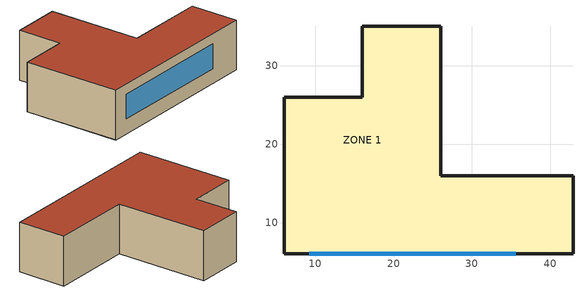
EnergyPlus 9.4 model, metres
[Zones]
ZONE 1
 floor ground (SLAB FLOOR): 42.9,16 42.9,6 6,6 6,26 16,26 16,35.1 26,35.1 26,16 z0
 wall outside (EXTERIOR): 6,6 42.9,6 42.9,16 26,16 26,35.1 16,35.1 16,26 6,26 6,6 z0:10
 window (SINGLE PANE HW WINDOW): 9.2,6 35.6,6 z3:8
 roof outside (ROOF31): 26,35.1 16,35.1 16,26 6,26 6,6 42.9,6 42.9,16 26,16 z10
[Building]
BUILDING #1: Loads convergence tolerance value=0.04; Minimum number of warmup days=6; North axis=0; Solar distribution=FullExterior; Temperature convergence tolerance value=0.4; Terrain=Suburbs
[Site:GroundTemperature:BuildingSurface]
15, 15, 15, 15, 15, 15, 15, 15, 15, 15, 15, 15
[Site:Location]
Denver Stapleton Intl Arpt CO USA WMO=724690: Elevation=1611; Latitude=39.77; Longitude=-104.87; Time zone=-7
[SizingPeriod:DesignDay] Barometric pressure=83411; Day of month=21; Daylight saving time indicator=No; Humidity condition type=WetBulb; Rain indicator=No; Snow indicator=No; Solar model indicator=ASHRAEClearSky
Name | Daily dry bulb temperature range | Day type | Maximum dry bulb temperature | Month | Sky clearness | Wetbulb or dewpoint at maximum dry bulb | Wind direction | Wind speed
Denver Stapleton Intl Arpt Ann Clg .4% Condns DB=>MWB | 15.2 | SummerDesignDay | 34.1 | 7 | 1 | 15.9 | 120 | 4
Denver Stapleton Intl Arpt Ann Htg 99.6% Condns DB | 0 | WinterDesignDay | -20 | 12 | 0 | -20 | 180 | 2.3
[Construction]
EXTERIOR: A2 - 4 IN DENSE FACE BRICK, B3 - 2 IN INSULATION, C2 - 4 IN LW CONCRETE BLOCK, E1 - 3 / 4 IN PLASTER OR GYP BOARD
ROOF31: E2 - 1 / 2 IN SLAG OR STONE, E3 - 3 / 8 IN FELT AND MEMBRANE, B6 - 2 IN DENSE INSULATION, C12 - 2 IN HW CONCRETE
SINGLE PANE HW WINDOW: GLASS - CLEAR PLATE 1 / 4 IN
SLAB FLOOR: DIRT 12 IN, CONCRETE - SAND AND GRAVEL 4 IN
[Material] Thermal absorptance=0.9
Name | Conductivity | Density | Roughness | Solar absorptance | Specific heat | Thickness | Visible absorptance
A2 - 4 IN DENSE FACE BRICK | 1.245296 | 2082.4 | Rough | 0.93 | 920.48 | 0.101498 | 0.93
B3 - 2 IN INSULATION | 0.0432394 | 32.03693 | VeryRough | 0.5 | 836.8 | 0.0509016 | 0.5
B6 - 2 IN DENSE INSULATION | 0.0432394 | 91.30524 | VeryRough | 0.5 | 836.8 | 0.0509016 | 0.5
C2 - 4 IN LW CONCRETE BLOCK | 0.380507 | 608.7016 | MediumRough | 0.65 | 836.8 | 0.101498 | 0.65
C12 - 2 IN HW CONCRETE | 1.729577 | 2242.585 | MediumRough | 0.65 | 836.8 | 0.0509016 | 0.65
CONCRETE - SAND AND GRAVEL 4 IN | 1.729577 | 2242.585 | MediumRough | 0.6 | 836.8 | 0.101498 | 0.6
DIRT 12 IN | 0.172958 | 1041.2 | Rough | 0.7 | 836.8 | 0.3048 | 0.7
E1 - 3 / 4 IN PLASTER OR GYP BOARD | 0.726422 | 1601.846 | Smooth | 0.92 | 836.8 | 0.01905 | 0.92
E2 - 1 / 2 IN SLAG OR STONE | 1.435549 | 881.0155 | Rough | 0.55 | 1673.6 | 0.0127102 | 0.55
E3 - 3 / 8 IN FELT AND MEMBRANE | 0.190253 | 1121.292 | Rough | 0.75 | 1673.6 | 0.00954024 | 0.75
[WindowMaterial:Glazing]
GLASS - CLEAR PLATE 1 / 4 IN: Back side infrared hemispherical emissivity=0.84; Back side solar reflectance at normal incidence=0.071; Back side visible reflectance at normal incidence=0.08; Conductivity=0.9; Front side infrared hemispherical emissivity=0.84; Front side solar reflectance at normal incidence=0.071; Front side visible reflectance at normal incidence=0.08; Infrared transmittance at normal incidence=0; Optical data type=SpectralAverage; Solar transmittance at normal incidence=0.775; Thickness=0.006; Visible transmittance at normal incidence=0.881
[ThermostatSetpoint:DualSetpoint]
ZONE 1 SETPOINTS: Cooling setpoint temperature schedule=ZONE 1 Cooling Setpoints; Heating setpoint temperature schedule=ZONE 1 Heating Setpoints
[Zone]
ZONE 1: Ceiling height=Autocalculate; Multiplier=1; Type=1; Volume=Autocalculate
[ZoneControl:Thermostat]
ZONE 1 CONTROLS: Zone or zonelist=ZONE 1; Control 1=ZONE 1 SETPOINTS; Control type schedule=Zone Control Type Schedule
[Zone equipment]
ZONE 1: ZONE 1 PURCHASED AIR
[ZoneHVAC:IdealLoadsAirSystem]
ZONE 1 PURCHASED AIR: Dehumidification control type=ConstantSupplyHumidityRatio; Humidification control type=ConstantSupplyHumidityRatio; Maximum heating supply air humidity ratio=0.015; Maximum heating supply air temperature=50; Minimum cooling supply air humidity ratio=0.009; Minimum cooling supply air temperature=13
[Schedule:Compact]
ZONE 1 Cooling Setpoints: Through: 12/31, For: Weekdays SummerDesignDay, Until: 7:00, 100, Until: 17:00, 25, Until: 24:00, 100, For: AllOtherDays, Until: 24:00, 100
ZONE 1 Heating Setpoints: Through: 12/31, For: Weekdays WinterDesignDay, Until: 7:00, 15.6, Until: 17:00, 22.8, Until: 24:00, 15.6, For: AllOtherDays, Until: 24:00, 15.6
[Schedule:Day:Interval]
CT Day Schedule: Until: 24:00, 4, No
[Schedule:Week:Compact]
CT WeekSchedule: For: Alldays, CT Day Schedule
[Schedule:Year]
Zone Control Type Schedule: CT WeekSchedule, 1, 1, 12, 31
